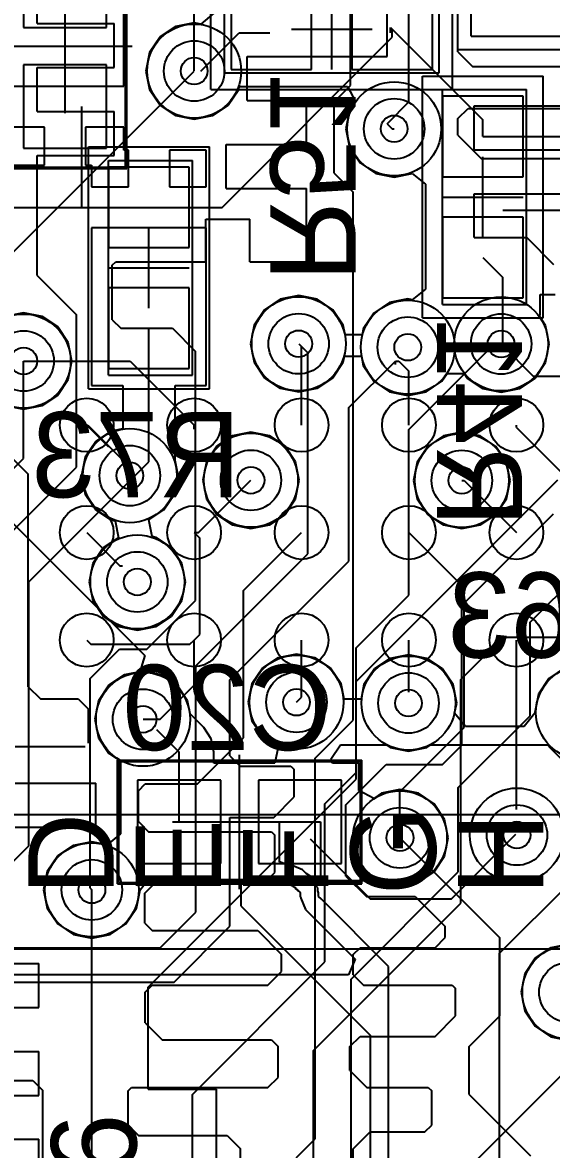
# Model space of a CAD drawing. Extents: x 28 to 300, y 18 to 330.
# Drawn here: x 174.94 to 178.88, y 167.66 to 176.05 of the extents above; entities that cross this region are included whole.
import ezdxf

# ---------------------------------------------------------------- set-up
doc = ezdxf.new("R2010")
doc.units = 0
for name, color, linetype in [('BOTTOMLAYER', 5, 'CONTINUOUS'), ('BOTTOMOVERLAY', 54, 'CONTINUOUS'), ('BOTTOMPASTE', 16, 'CONTINUOUS'), ('BOTTOMSOLDER', 6, 'CONTINUOUS'), ('DRILLDRAWING', 1, 'CONTINUOUS'), ('INTERNALPLANE1', 76, 'CONTINUOUS'), ('INTERNALPLANE6', 136, 'CONTINUOUS'), ('MECHANICAL14', 56, 'CONTINUOUS'), ('MECHANICAL15', 56, 'CONTINUOUS'), ('MECHANICAL16', 56, 'CONTINUOUS'), ('MIDLAYER1', 16, 'CONTINUOUS'), ('MIDLAYER3', 90, 'CONTINUOUS'), ('MULTILAYER', 9, 'CONTINUOUS'), ('TOPLAYER', 1, 'CONTINUOUS'), ('TOPOVERLAY', 2, 'CONTINUOUS'), ('TOPPASTE', 8, 'CONTINUOUS'), ('TOPSOLDER', 216, 'CONTINUOUS'), ('VIAHOLELAYER', 16, 'CONTINUOUS')]:
    doc.layers.add(name, color=color, linetype=linetype)

msp = doc.modelspace()

# ---------------------------------------------------------------- linework, layer by layer
at = {"layer": 'BOTTOMLAYER'}
for p, q in [((174.9446, 176.6302), (174.9446, 176.0102)), ((175.5646, 176.0102), (175.5646, 176.6302)), ((176.4912, 176.2966), (176.4912, 175.6966)), ((177.0912, 175.6966), (177.0912, 176.2966)), ((177.3912, 176.2966), (177.3912, 175.6966)), ((177.9912, 175.6966), (177.9912, 176.2966)), ((175.6916, 175.8832), (175.6916, 176.2404)), ((176.3642, 176.1148), (176.266, 176.0343)), ((174.9446, 176.0102), (175.5646, 176.0102)), ((176.0793, 176.0168), (175.9628, 175.939)), ((176.2166, 176.0441), (176.0793, 176.0168)), ((176.266, 176.0343), (176.2166, 176.0441)), ((175.9628, 175.939), (175.885, 175.8225)), ((176.2674, 175.6852), (176.5524, 175.9702)), ((176.424, 174.6702), (177.6912, 175.9374)), ((176.5524, 175.9702), (176.7796, 175.9702)), ((177.6796, 176.0082), (177.6912, 175.9966)), ((177.6796, 175.9966), (177.6796, 176.0082)), ((177.6796, 175.9702), (177.6796, 175.9966)), ((177.6912, 175.9374), (177.6912, 175.9966)), ((177.6912, 175.9966), (178.3664, 175.3214)), ((177.6912, 175.9966), (177.8995, 175.7883)), ((175.6916, 175.8572), (175.6916, 175.8832)), ((175.6916, 175.8832), (175.6916, 175.8832)), ((175.6916, 175.5726), (175.6916, 175.8572)), ((175.6916, 175.8572), (175.6916, 175.8572)), ((175.6916, 175.8572), (175.6916, 175.8572)), ((175.6916, 175.8572), (175.6916, 175.8572)), ((175.885, 175.8225), (175.8577, 175.6852)), ((175.5646, 175.7302), (174.9446, 175.7302)), ((174.9446, 175.7302), (174.9446, 175.1102)), ((175.5646, 175.1102), (175.5646, 175.7302)), ((175.8577, 175.6852), (175.885, 175.5479)), ((176.4912, 175.6966), (177.0912, 175.6966)), ((177.3912, 175.6966), (177.9912, 175.6966)), ((174.8289, 175.5726), (175.6916, 175.5726)), ((175.885, 175.5479), (175.9628, 175.4314)), ((176.4704, 175.4314), (176.5482, 175.5479)), ((176.5482, 175.5479), (176.5525, 175.5696)), ((176.5525, 175.5696), (177.2182, 175.5696)), ((177.2182, 175.5696), (177.2182, 175.5696)), ((177.2182, 175.5696), (177.2182, 175.5696)), ((177.2182, 175.5696), (177.2182, 175.5696)), ((177.2182, 175.5696), (177.2642, 175.5696)), ((177.2642, 175.5696), (177.2642, 175.5696)), ((177.2642, 175.5696), (177.3582, 175.5696)), ((177.3582, 175.5696), (177.4181, 175.4576)), ((175.9628, 175.4314), (176.0793, 175.3536)), ((176.3539, 175.3536), (176.4704, 175.4314)), ((177.4181, 175.4576), (177.3744, 175.3923)), ((178.6664, 175.4969), (178.0664, 175.4969)), ((178.0664, 175.4969), (178.0664, 174.8969)), ((178.6664, 174.8969), (178.6664, 175.4969)), ((175.3796, 174.6704), (175.3796, 175.4202)), ((176.0793, 175.3536), (176.2166, 175.3263)), ((176.2166, 175.3263), (176.3539, 175.3536)), ((177.3744, 175.3923), (177.3471, 175.2549)), ((175.1022, 175.2678), (174.8176, 175.2678)), ((175.1022, 174.9832), (175.1022, 175.2678)), ((175.6916, 175.2678), (175.407, 175.2678)), ((175.407, 175.2678), (175.407, 174.9832)), ((175.6916, 175.0972), (175.6916, 175.2678)), ((177.3471, 175.2549), (177.3744, 175.1176)), ((178.3664, 175.1969), (178.3664, 175.3214)), ((178.3664, 175.1969), (179.1792, 175.1969)), ((174.9446, 175.1102), (175.5646, 175.1102)), ((175.7272, 175.0972), (175.6916, 175.0972)), ((175.7272, 174.8226), (175.7272, 175.0972)), ((176.3066, 175.0972), (176.032, 175.0972)), ((176.032, 175.0972), (176.032, 174.8226)), ((176.3066, 174.8226), (176.3066, 175.0972)), ((177.3744, 175.1176), (177.4522, 175.0011)), ((174.8176, 174.9832), (175.1022, 174.9832)), ((175.407, 174.9832), (175.4526, 174.9832)), ((175.4526, 174.9832), (175.4526, 174.8226)), ((176.1796, 174.9702), (175.5796, 174.9702)), ((175.5796, 174.9702), (175.5796, 174.3702)), ((176.1796, 174.3702), (176.1796, 174.9702)), ((177.4522, 175.0011), (177.5687, 174.9233)), ((177.5687, 174.9233), (177.706, 174.896)), ((177.706, 174.896), (177.8412, 174.9229)), ((177.8412, 174.9229), (177.9394, 174.8424)), ((177.9394, 174.8424), (177.9394, 174.8137)), ((178.0664, 174.8969), (178.6664, 174.8969)), ((175.4526, 174.8226), (175.7272, 174.8226)), ((176.032, 174.8226), (176.3066, 174.8226)), ((177.9394, 174.8137), (177.9394, 174.8137)), ((177.9394, 174.8137), (177.9394, 174.8137)), ((177.9394, 174.8137), (177.9394, 174.7699)), ((177.9394, 174.7699), (177.9394, 174.7239)), ((173.1178, 174.6702), (175.3794, 174.6702)), ((175.3784, 174.6692), (175.3794, 174.6702)), ((175.3794, 174.6702), (175.3796, 174.6704)), ((175.3794, 174.6702), (175.8796, 174.6702)), ((175.8796, 174.6702), (176.424, 174.6702)), ((177.9394, 174.7239), (177.9394, 174.7239)), ((177.9394, 174.7239), (177.9394, 174.7239)), ((177.9394, 174.7239), (177.9394, 174.7239)), ((177.9394, 174.7239), (177.9394, 174.7239)), ((177.9394, 174.7239), (177.9394, 174.7239)), ((177.9394, 174.7239), (177.9394, 174.0621)), ((178.6664, 174.5969), (178.0664, 174.5969)), ((178.0664, 174.5969), (178.0664, 173.9969)), ((178.6664, 173.9969), (178.6664, 174.5969)), ((176.3066, 174.5178), (175.4526, 174.5178)), ((175.4526, 174.5178), (175.4526, 174.287)), ((176.3066, 174.287), (176.3066, 174.5178)), ((175.5796, 174.3702), (176.1796, 174.3702)), ((175.4526, 174.287), (175.4526, 174.287)), ((175.4526, 174.287), (175.4526, 174.287)), ((175.4526, 174.287), (175.4526, 174.2432)), ((176.3066, 174.2432), (176.3066, 174.287)), ((176.3066, 174.287), (176.3066, 174.287)), ((176.3066, 174.287), (176.3066, 174.287)), ((176.3066, 174.287), (176.3066, 174.287)), ((176.3066, 174.287), (176.3066, 174.287)), ((176.3066, 174.287), (176.3066, 174.287)), ((178.3664, 174.2969), (178.5153, 174.148)), ((175.4526, 174.2432), (175.4526, 174.1972)), ((175.4526, 174.1972), (175.4526, 174.1972)), ((175.4526, 174.1972), (175.4526, 174.1972)), ((175.4526, 174.1972), (175.4526, 174.1972)), ((175.4526, 174.1972), (175.4526, 174.1972)), ((175.4526, 174.1972), (175.4526, 174.1972)), ((175.4526, 174.1972), (175.4526, 173.3432)), ((176.3066, 174.2202), (176.3066, 174.2432)), ((176.3066, 174.2432), (176.3066, 174.2432)), ((176.3066, 174.2031), (176.3066, 174.2202)), ((176.3066, 174.1972), (176.3066, 174.2031)), ((176.3066, 174.1534), (176.3066, 174.1972)), ((176.3066, 173.3432), (176.3066, 174.1534)), ((176.3066, 174.1534), (176.3066, 174.1534)), ((176.3066, 174.1534), (176.3066, 174.1534)), ((176.3066, 174.1534), (176.3066, 174.1534)), ((178.5153, 173.6659), (178.5153, 174.148)), ((176.1796, 174.0702), (175.5796, 174.0702)), ((175.5796, 174.0702), (175.5796, 173.4702)), ((176.1796, 173.4702), (176.1796, 174.0702)), ((176.9948, 174.0136), (176.8575, 173.9863)), ((177.1322, 173.9863), (176.9948, 174.0136)), ((177.9394, 174.0621), (177.8412, 173.9815)), ((178.0664, 173.9969), (178.6664, 173.9969)), ((178.7934, 173.8699), (178.7934, 174.0223)), ((178.7934, 174.0223), (178.9046, 174.0223)), ((176.8575, 173.9863), (176.741, 173.9085)), ((177.2486, 173.9085), (177.1322, 173.9863)), ((177.6703, 173.9609), (177.5538, 173.8831)), ((177.8076, 173.9882), (177.6703, 173.9609)), ((177.8412, 173.9815), (177.8076, 173.9882)), ((174.9466, 173.8851), (174.8093, 173.8578)), ((175.0839, 173.8578), (174.9466, 173.8851)), ((175.2004, 173.78), (175.0839, 173.8578)), ((176.741, 173.9085), (176.6632, 173.7921)), ((177.3264, 173.7921), (177.2486, 173.9085)), ((177.5538, 173.8831), (177.476, 173.7667)), ((178.788, 173.8597), (178.7934, 173.8699)), ((178.8342, 173.7905), (178.788, 173.8597)), ((178.7934, 173.8699), (178.7934, 173.8699)), ((178.7934, 173.8699), (178.7934, 173.8699)), ((175.2782, 173.6635), (175.2004, 173.78)), ((175.8796, 172.7762), (175.8796, 173.7702)), ((176.6632, 173.7921), (176.6359, 173.6547)), ((177.3402, 173.7224), (177.3264, 173.7921)), ((177.476, 173.7667), (177.4672, 173.7224)), ((178.8615, 173.6532), (178.8342, 173.7905)), ((175.3055, 173.5262), (175.2782, 173.6635)), ((177.4672, 173.7224), (177.3402, 173.7224)), ((176.6359, 173.6547), (176.6632, 173.5174)), ((178.8342, 173.5159), (178.8615, 173.6532)), ((175.2782, 173.3889), (175.3055, 173.5262)), ((176.6632, 173.5174), (176.741, 173.4009)), ((177.2486, 173.4009), (177.3264, 173.5174)), ((177.3264, 173.5174), (177.3352, 173.5616)), ((177.3352, 173.5616), (177.4622, 173.5616)), ((177.4622, 173.5616), (177.476, 173.492)), ((177.476, 173.492), (177.5538, 173.3755)), ((178.7564, 173.3994), (178.8342, 173.5159)), ((175.5796, 173.4702), (176.1796, 173.4702)), ((178.0614, 173.3755), (178.0996, 173.4327)), ((178.0996, 173.4327), (178.2266, 173.4327)), ((178.2266, 173.4327), (178.2488, 173.3994)), ((175.2004, 173.2724), (175.2782, 173.3889)), ((175.4526, 173.3432), (175.6854, 173.3432)), ((175.6854, 173.3432), (175.6854, 173.0215)), ((176.0738, 172.7858), (176.0738, 173.3432)), ((176.0738, 173.3432), (176.3066, 173.3432)), ((176.741, 173.4009), (176.8575, 173.3231)), ((177.1322, 173.3231), (177.2486, 173.4009)), ((177.5538, 173.3755), (177.6703, 173.2977)), ((177.945, 173.2977), (178.0614, 173.3755)), ((178.2488, 173.3994), (178.3653, 173.3216)), ((178.6399, 173.3216), (178.7564, 173.3994)), ((175.0839, 173.1946), (175.2004, 173.2724)), ((176.8575, 173.3231), (176.9948, 173.2958)), ((176.9948, 173.2958), (177.1322, 173.3231)), ((177.6703, 173.2977), (177.8076, 173.2704)), ((177.8076, 173.2704), (177.945, 173.2977)), ((178.3653, 173.3216), (178.5026, 173.2943)), ((178.5026, 173.2943), (178.6399, 173.3216)), ((174.8093, 173.1946), (174.9466, 173.1673)), ((174.9466, 173.1673), (175.0839, 173.1946)), ((175.6, 173.0045), (175.4836, 172.9267)), ((175.6854, 173.0215), (175.6, 173.0045)), ((176.6392, 172.9976), (176.5019, 172.9703)), ((176.7766, 172.9703), (176.6392, 172.9976)), ((178.2099, 172.9961), (178.0726, 172.9688)), ((178.3472, 172.9688), (178.2099, 172.9961)), ((175.4836, 172.9267), (175.4058, 172.8103)), ((176.5019, 172.9703), (176.3854, 172.8925)), ((176.893, 172.8925), (176.7766, 172.9703)), ((178.0726, 172.9688), (177.9561, 172.891)), ((178.4637, 172.891), (178.3472, 172.9688)), ((176.3854, 172.8925), (176.3076, 172.7761)), ((176.9708, 172.7761), (176.893, 172.8925)), ((177.9561, 172.891), (177.8783, 172.7745)), ((178.5415, 172.7745), (178.4637, 172.891)), ((175.4058, 172.8103), (175.3785, 172.6729)), ((175.7594, 172.656), (175.8796, 172.7762)), ((176.0963, 172.6729), (176.0738, 172.7858)), ((176.3076, 172.7761), (176.2803, 172.6387)), ((176.9981, 172.6387), (176.9708, 172.7761)), ((177.8783, 172.7745), (177.851, 172.6372)), ((178.5688, 172.6372), (178.5415, 172.7745)), ((175.3785, 172.6729), (175.4058, 172.5356)), ((175.7374, 172.6729), (175.7425, 172.6729)), ((175.7425, 172.6729), (175.7594, 172.656)), ((176.069, 172.5356), (176.0963, 172.6729)), ((176.2803, 172.6387), (176.3076, 172.5014)), ((176.9708, 172.5014), (176.9981, 172.6387)), ((177.851, 172.6372), (177.8783, 172.4999)), ((178.5415, 172.4999), (178.5688, 172.6372)), ((175.4058, 172.5356), (175.4836, 172.4192)), ((175.9912, 172.4192), (176.069, 172.5356)), ((176.3076, 172.5014), (176.3854, 172.3849)), ((176.893, 172.3849), (176.9708, 172.5014)), ((177.8783, 172.4999), (177.9561, 172.3834)), ((178.4637, 172.3834), (178.5415, 172.4999)), ((175.4836, 172.4192), (175.6, 172.3414)), ((175.878, 172.3435), (175.9912, 172.4192)), ((174.7994, 172.3856), (175.5047, 171.6803)), ((175.6, 172.3414), (175.6281, 172.3358)), ((175.6281, 172.3358), (175.6528, 172.2112)), ((175.9027, 172.2189), (175.878, 172.3435)), ((176.3854, 172.3849), (176.5019, 172.3071)), ((176.7766, 172.3071), (176.893, 172.3849)), ((177.9561, 172.3834), (178.0726, 172.3056)), ((178.3472, 172.3056), (178.4637, 172.3834)), ((176.5019, 172.3071), (176.6392, 172.2798)), ((176.6392, 172.2798), (176.7766, 172.3071)), ((178.0726, 172.3056), (178.2099, 172.2783)), ((178.2099, 172.2783), (178.3472, 172.3056)), ((175.6528, 172.2112), (175.5396, 172.1356)), ((175.9307, 172.2134), (175.9027, 172.2189)), ((176.0472, 172.1356), (175.9307, 172.2134)), ((175.5396, 172.1356), (175.4618, 172.0191)), ((176.125, 172.0191), (176.0472, 172.1356)), ((175.4618, 172.0191), (175.4345, 171.8818)), ((176.1523, 171.8818), (176.125, 172.0191)), ((175.4345, 171.8818), (175.4618, 171.7445)), ((176.125, 171.7445), (176.1523, 171.8818)), ((175.4618, 171.7445), (175.5396, 171.628)), ((176.0472, 171.628), (176.125, 171.7445)), ((175.5047, 171.6803), (175.5396, 171.628)), ((175.5396, 171.628), (175.5919, 171.5931)), ((175.5396, 171.628), (175.6561, 171.5502)), ((175.5919, 171.5931), (175.8499, 171.3351)), ((175.9307, 171.5502), (176.0472, 171.628)), ((175.6561, 171.5502), (175.7934, 171.5229)), ((175.7934, 171.5229), (175.9307, 171.5502)), ((175.8499, 171.3351), (175.813, 171.2136)), ((176.8413, 171.3178), (176.7248, 171.24)), ((176.9786, 171.3451), (176.8413, 171.3178)), ((177.1159, 171.3178), (176.9786, 171.3451)), ((177.2324, 171.24), (177.1159, 171.3178)), ((177.6754, 171.3117), (177.5589, 171.2339)), ((177.8127, 171.339), (177.6754, 171.3117)), ((177.95, 171.3117), (177.8127, 171.339)), ((178.0665, 171.2339), (177.95, 171.3117)), ((176.7248, 171.24), (176.647, 171.1235)), ((177.3102, 171.1235), (177.2324, 171.24)), ((177.5589, 171.2339), (177.4811, 171.1174)), ((178.1443, 171.1174), (178.0665, 171.2339)), ((178.9749, 171.2416), (178.8584, 171.1638)), ((175.6983, 171.1908), (175.5818, 171.113)), ((175.6983, 171.1908), (175.5818, 171.113)), ((175.8356, 171.2181), (175.6983, 171.1908)), ((175.813, 171.2136), (175.6983, 171.1908)), ((175.9729, 171.1908), (175.8356, 171.2181)), ((176.0894, 171.113), (175.9729, 171.1908)), ((178.8584, 171.1638), (178.7806, 171.0473)), ((175.5818, 171.113), (175.504, 170.9965)), ((175.5818, 171.113), (175.504, 170.9965)), ((176.1672, 170.9965), (176.0894, 171.113)), ((176.647, 171.1235), (176.6197, 170.9862)), ((177.3328, 171.01), (177.3102, 171.1235)), ((177.4811, 171.1174), (177.4598, 171.01)), ((178.1716, 170.9801), (178.1443, 171.1174)), ((175.504, 170.9965), (175.4767, 170.8592)), ((175.504, 170.9965), (175.4767, 170.8592)), ((176.1864, 170.9001), (176.1672, 170.9965)), ((176.6197, 170.9862), (176.647, 170.8489)), ((177.4598, 171.01), (177.3328, 171.01)), ((178.1564, 170.9037), (178.1716, 170.9801)), ((178.7806, 171.0473), (178.7533, 170.91)), ((176.2877, 170.7987), (176.1864, 170.9001)), ((178.237, 170.8056), (178.1564, 170.9037)), ((178.7546, 170.9037), (178.674, 170.8056)), ((178.7533, 170.91), (178.7546, 170.9037)), ((175.4767, 170.8592), (175.504, 170.7219)), ((175.4767, 170.8592), (175.504, 170.7219)), ((176.647, 170.8489), (176.7248, 170.7324)), ((175.9372, 170.783), (176.1046, 170.6156)), ((176.3439, 170.7147), (176.2877, 170.7987)), ((176.2877, 170.7987), (176.2877, 170.7987)), ((176.2877, 170.7987), (176.2877, 170.7987)), ((176.2877, 170.7987), (176.2877, 170.7987)), ((176.2877, 170.7987), (176.2877, 170.7987)), ((176.2877, 170.7987), (176.2877, 170.7987)), ((176.7248, 170.7324), (176.8413, 170.6546)), ((178.674, 170.8056), (178.237, 170.8056)), ((175.504, 170.7219), (175.5818, 170.6054)), ((175.504, 170.7219), (175.5818, 170.6054)), ((176.3636, 170.6156), (176.3439, 170.7147)), ((176.8413, 170.6546), (176.8169, 170.5322)), ((177.2348, 170.5625), (177.3053, 170.6681)), ((177.3053, 170.6681), (177.6461, 170.6681)), ((177.6461, 170.6681), (177.6754, 170.6485)), ((177.6754, 170.6485), (177.8127, 170.6212)), ((177.8127, 170.6212), (177.95, 170.6485)), ((177.95, 170.6485), (177.9793, 170.6681)), ((177.9793, 170.6681), (178.8473, 170.6681)), ((178.8473, 170.6681), (178.8569, 170.6585)), ((178.8569, 170.6585), (178.8584, 170.6562)), ((178.8584, 170.6562), (178.8607, 170.6547)), ((178.8607, 170.6547), (179.1248, 170.3906)), ((175.5818, 170.6054), (175.6716, 170.5454)), ((175.5818, 170.6054), (175.6716, 170.5454)), ((176.1046, 170.0952), (176.1046, 170.6156)), ((176.3636, 170.5322), (176.3636, 170.6156)), ((177.2473, 170.5322), (177.2348, 170.5625)), ((175.6716, 170.5454), (175.6676, 170.5322)), ((175.6716, 170.5454), (175.6676, 170.5322)), ((175.6676, 170.5322), (175.6676, 170.5322)), ((175.6676, 170.5322), (175.6676, 170.5322)), ((175.6676, 170.5322), (175.6676, 170.0058)), ((175.6676, 170.5322), (175.6676, 170.5322)), ((175.6676, 170.5322), (175.6676, 170.5322)), ((175.6676, 170.5322), (175.6676, 170.0058)), ((176.4778, 170.5322), (176.3636, 170.5322)), ((176.5416, 170.5322), (176.4778, 170.5322)), ((176.4778, 170.5322), (176.4778, 170.5322)), ((176.4778, 170.5322), (176.4778, 170.5322)), ((176.5546, 170.5322), (176.5416, 170.5322)), ((176.5676, 170.5322), (176.5546, 170.5322)), ((176.6314, 170.5322), (176.5676, 170.5322)), ((176.8169, 170.5322), (176.6314, 170.5322)), ((176.6314, 170.5322), (176.6314, 170.5322)), ((176.6314, 170.5322), (176.6314, 170.5322)), ((176.6314, 170.5322), (176.6314, 170.5322)), ((176.6314, 170.5322), (176.6314, 170.5322)), ((177.4416, 170.5322), (177.2473, 170.5322)), ((177.4416, 170.3293), (177.4416, 170.5322)), ((175.7946, 170.4052), (175.7946, 169.7852)), ((176.4146, 170.4052), (175.7946, 170.4052)), ((176.4146, 169.7852), (176.4146, 170.4052)), ((176.6946, 170.4052), (176.6946, 169.7852)), ((177.3146, 170.4052), (176.6946, 170.4052)), ((177.3146, 169.7852), (177.3146, 170.4052)), ((177.5536, 170.2695), (177.4416, 170.3293)), ((177.6119, 170.3084), (177.5536, 170.2695)), ((177.7492, 170.3357), (177.6119, 170.3084)), ((177.8865, 170.3084), (177.7492, 170.3357)), ((178.003, 170.2306), (177.8865, 170.3084)), ((178.0808, 170.1141), (178.003, 170.2306)), ((176.8522, 169.7957), (176.8522, 170.0955)), ((176.8522, 170.0955), (177.157, 170.0955)), ((177.157, 170.0955), (177.157, 169.6582)), ((178.1081, 169.9768), (178.0808, 170.1141)), ((175.6676, 170.0058), (175.5694, 169.9253)), ((175.6676, 170.0058), (175.5694, 169.9253)), ((177.0802, 169.9702), (177.5272, 169.5232)), ((178.0808, 169.8395), (178.1081, 169.9768)), ((178.1318, 169.5232), (178.6131, 170.0045)), ((175.3173, 169.9208), (175.2008, 169.843)), ((175.3173, 169.9208), (175.2008, 169.843)), ((175.4546, 169.9481), (175.3173, 169.9208)), ((175.4546, 169.9481), (175.3173, 169.9208)), ((175.5694, 169.9253), (175.4546, 169.9481)), ((175.5694, 169.9253), (175.4546, 169.9481)), ((175.2008, 169.843), (175.123, 169.7265)), ((175.2008, 169.843), (175.123, 169.7265)), ((178.003, 169.723), (178.0808, 169.8395)), ((175.123, 169.7265), (175.0957, 169.5892)), ((175.123, 169.7265), (175.0957, 169.5892)), ((175.7946, 169.7852), (176.4146, 169.7852)), ((176.6946, 169.7852), (177.3146, 169.7852)), ((176.8594, 169.7957), (176.8522, 169.7957)), ((176.8847, 169.7853), (176.8594, 169.7957)), ((176.912, 169.7853), (176.8847, 169.7853)), ((177.0227, 169.7394), (176.912, 169.7853)), ((177.0511, 169.711), (177.0227, 169.7394)), ((177.8865, 169.6452), (178.003, 169.723)), ((175.8135, 169.5892), (175.8701, 169.6582)), ((175.8135, 169.5892), (175.8701, 169.6582)), ((175.8701, 169.6582), (176.5416, 169.6582)), ((175.8701, 169.6582), (176.5416, 169.6582)), ((176.5416, 169.6582), (176.5416, 169.6582)), ((176.5416, 169.6582), (176.5416, 169.6582)), ((176.5416, 169.6582), (176.563, 169.6368)), ((176.5416, 169.6582), (176.5416, 169.6582)), ((176.5416, 169.6582), (176.5676, 169.6582)), ((176.563, 169.6368), (176.563, 169.4712)), ((176.5676, 169.6582), (176.6314, 169.6582)), ((176.6314, 169.6582), (176.6314, 169.6582)), ((176.6314, 169.6582), (176.6314, 169.6582)), ((176.6314, 169.6582), (176.6314, 169.6582)), ((176.6314, 169.6582), (176.6314, 169.6582)), ((176.6314, 169.6582), (176.6314, 169.6582)), ((176.6314, 169.6582), (176.6314, 169.6582)), ((176.6314, 169.6582), (176.6314, 169.6582)), ((176.6314, 169.6582), (176.8595, 169.6582)), ((176.8595, 169.6582), (176.8847, 169.6478)), ((176.8847, 169.6478), (176.8847, 169.6478)), ((176.8847, 169.6478), (176.9449, 169.6228)), ((177.0845, 169.6887), (177.0511, 169.711)), ((177.1049, 169.6582), (177.0845, 169.6887)), ((177.1399, 169.6582), (177.1049, 169.6582)), ((177.1243, 169.629), (177.1399, 169.6582)), ((177.157, 169.6582), (177.4416, 169.6582)), ((177.4416, 169.6582), (177.4416, 169.6582)), ((177.4416, 169.6582), (177.5924, 169.6582)), ((177.5924, 169.6582), (177.6119, 169.6452)), ((177.6119, 169.6452), (177.7492, 169.6179)), ((177.7492, 169.6179), (177.8865, 169.6452)), ((175.0957, 169.5892), (175.123, 169.4519)), ((175.0957, 169.5892), (175.123, 169.4519)), ((175.7862, 169.4519), (175.8135, 169.5892)), ((175.7862, 169.4519), (175.8135, 169.5892)), ((176.9449, 169.6228), (176.9539, 169.6138)), ((176.9539, 169.6138), (176.9669, 169.6084)), ((176.9669, 169.6084), (176.9747, 169.5967)), ((176.9747, 169.5967), (176.9854, 169.5896)), ((176.9854, 169.5896), (176.9906, 169.5818)), ((176.9906, 169.5818), (177.0015, 169.5745)), ((177.0015, 169.5745), (177.003, 169.5722)), ((177.003, 169.5722), (177.0052, 169.567)), ((177.0052, 169.567), (177.0052, 169.5409)), ((177.1271, 169.6152), (177.1243, 169.629)), ((177.137, 169.6052), (177.1271, 169.6152)), ((177.137, 169.5817), (177.137, 169.6052)), ((177.1426, 169.5682), (177.137, 169.5817)), ((177.1426, 169.5409), (177.1426, 169.5682)), ((176.563, 169.4712), (177.5269, 168.5073)), ((177.0052, 169.5409), (177.0052, 169.5409)), ((177.0052, 169.5409), (177.01, 169.5291)), ((177.01, 169.5291), (177.01, 169.5291)), ((177.01, 169.5291), (177.0104, 169.5281)), ((177.0104, 169.5281), (177.0454, 169.4437)), ((177.162, 169.5215), (177.1426, 169.5409)), ((177.1426, 169.5409), (177.1426, 169.5409)), ((177.6644, 169.0191), (177.162, 169.5215)), ((177.5272, 169.5232), (178.1318, 169.5232)), ((175.123, 169.4519), (175.2008, 169.3354)), ((175.123, 169.4519), (175.2008, 169.3354)), ((175.7084, 169.3354), (175.7862, 169.4519)), ((175.7084, 169.3354), (175.7862, 169.4519)), ((177.0454, 169.4437), (177.0648, 169.4243)), ((177.0648, 169.4243), (177.0648, 169.4243)), ((177.0648, 169.4243), (177.4152, 169.0739)), ((175.2008, 169.3354), (175.3173, 169.2576)), ((175.2008, 169.3354), (175.3173, 169.2576)), ((175.5919, 169.2576), (175.7084, 169.3354)), ((175.5919, 169.2576), (175.7084, 169.3354)), ((175.3173, 169.2576), (175.4546, 169.2303)), ((175.3173, 169.2576), (175.4546, 169.2303)), ((175.4546, 169.2303), (175.5919, 169.2576)), ((175.4546, 169.2303), (175.5919, 169.2576)), ((178.8733, 169.1588), (178.7568, 169.081)), ((179.0106, 169.1861), (178.8733, 169.1588)), ((177.4152, 169.0739), (177.3666, 168.9566)), ((178.7568, 169.081), (178.679, 168.9645)), ((177.6644, 168.5073), (177.6644, 169.0191)), ((178.679, 168.9645), (178.6517, 168.8272)), ((177.3666, 168.9566), (171.2847, 168.9566)), ((178.6517, 168.8272), (178.679, 168.6899)), ((178.679, 168.6899), (178.7568, 168.5734)), ((178.7568, 168.5734), (178.8733, 168.4956)), ((177.5269, 168.5073), (177.5269, 166.7976)), ((177.6644, 166.8249), (177.6644, 168.5073)), ((177.6644, 168.5073), (177.6644, 168.5073)), ((177.6644, 168.5073), (177.6644, 168.5073)), ((178.8733, 168.4956), (179.0106, 168.4683))]:
    msp.add_line(p, q, dxfattribs=at)
for centre in [(176.2166, 175.6852), (177.706, 175.2549), (176.9948, 173.6547), (177.8076, 173.6293), (178.5026, 173.6532), (174.9466, 173.5262), (175.7374, 172.6729), (176.6392, 172.6387), (178.2099, 172.6372), (175.7934, 171.8818), (176.9786, 170.9862), (177.8127, 170.9801), (175.8356, 170.8592), (178.6204, 169.9971), (177.7492, 169.9768), (175.4546, 169.5892), (179.0106, 168.8272)]:
    msp.add_circle(centre, 0.225, dxfattribs=at)
at = {"layer": 'BOTTOMPASTE'}
for p, q in [((174.9446, 176.6302), (174.9446, 176.0102)), ((175.5646, 176.0102), (175.5646, 176.6302)), ((176.4912, 176.2966), (176.4912, 175.6966)), ((177.0912, 175.6966), (177.0912, 176.2966)), ((177.3912, 176.2966), (177.3912, 175.6966)), ((177.9912, 175.6966), (177.9912, 176.2966)), ((174.9446, 176.0102), (175.5646, 176.0102)), ((175.5646, 175.7302), (174.9446, 175.7302)), ((174.9446, 175.7302), (174.9446, 175.1102)), ((175.5646, 175.1102), (175.5646, 175.7302)), ((176.4912, 175.6966), (177.0912, 175.6966)), ((177.3912, 175.6966), (177.9912, 175.6966)), ((178.6664, 175.4969), (178.0664, 175.4969)), ((178.0664, 175.4969), (178.0664, 174.8969)), ((178.6664, 174.8969), (178.6664, 175.4969)), ((174.9446, 175.1102), (175.5646, 175.1102)), ((176.1796, 174.9702), (175.5796, 174.9702)), ((175.5796, 174.9702), (175.5796, 174.3702)), ((176.1796, 174.3702), (176.1796, 174.9702)), ((178.0664, 174.8969), (178.6664, 174.8969)), ((178.6664, 174.5969), (178.0664, 174.5969)), ((178.0664, 174.5969), (178.0664, 173.9969)), ((178.6664, 173.9969), (178.6664, 174.5969)), ((175.5796, 174.3702), (176.1796, 174.3702)), ((176.1796, 174.0702), (175.5796, 174.0702)), ((175.5796, 174.0702), (175.5796, 173.4702)), ((176.1796, 173.4702), (176.1796, 174.0702)), ((178.0664, 173.9969), (178.6664, 173.9969)), ((175.5796, 173.4702), (176.1796, 173.4702)), ((175.7946, 170.4052), (175.7946, 169.7852)), ((176.4146, 170.4052), (175.7946, 170.4052)), ((176.4146, 169.7852), (176.4146, 170.4052)), ((176.6946, 170.4052), (176.6946, 169.7852)), ((177.3146, 170.4052), (176.6946, 170.4052)), ((177.3146, 169.7852), (177.3146, 170.4052)), ((175.7946, 169.7852), (176.4146, 169.7852)), ((176.6946, 169.7852), (177.3146, 169.7852))]:
    msp.add_line(p, q, dxfattribs=at)
at = {"layer": 'BOTTOMSOLDER'}
for p, q in [((174.9446, 176.6302), (174.9446, 176.0102)), ((175.5646, 176.0102), (175.5646, 176.6302)), ((176.4912, 176.2966), (176.4912, 175.6966)), ((177.0912, 175.6966), (177.0912, 176.2966)), ((177.3912, 176.2966), (177.3912, 175.6966)), ((177.9912, 175.6966), (177.9912, 176.2966)), ((174.9446, 176.0102), (175.5646, 176.0102)), ((175.5646, 175.7302), (174.9446, 175.7302)), ((174.9446, 175.7302), (174.9446, 175.1102)), ((175.5646, 175.1102), (175.5646, 175.7302)), ((176.4912, 175.6966), (177.0912, 175.6966)), ((177.3912, 175.6966), (177.9912, 175.6966)), ((178.6664, 175.4969), (178.0664, 175.4969)), ((178.0664, 175.4969), (178.0664, 174.8969)), ((178.6664, 174.8969), (178.6664, 175.4969)), ((174.9446, 175.1102), (175.5646, 175.1102)), ((176.1796, 174.9702), (175.5796, 174.9702)), ((175.5796, 174.9702), (175.5796, 174.3702)), ((176.1796, 174.3702), (176.1796, 174.9702)), ((178.0664, 174.8969), (178.6664, 174.8969)), ((178.6664, 174.5969), (178.0664, 174.5969)), ((178.0664, 174.5969), (178.0664, 173.9969)), ((178.6664, 173.9969), (178.6664, 174.5969)), ((175.5796, 174.3702), (176.1796, 174.3702)), ((176.1796, 174.0702), (175.5796, 174.0702)), ((175.5796, 174.0702), (175.5796, 173.4702)), ((176.1796, 173.4702), (176.1796, 174.0702)), ((178.0664, 173.9969), (178.6664, 173.9969)), ((175.5796, 173.4702), (176.1796, 173.4702)), ((175.7946, 170.4052), (175.7946, 169.7852)), ((176.4146, 170.4052), (175.7946, 170.4052)), ((176.4146, 169.7852), (176.4146, 170.4052)), ((176.6946, 170.4052), (176.6946, 169.7852)), ((177.3146, 170.4052), (176.6946, 170.4052)), ((177.3146, 169.7852), (177.3146, 170.4052)), ((175.7946, 169.7852), (176.4146, 169.7852)), ((176.6946, 169.7852), (177.3146, 169.7852))]:
    msp.add_line(p, q, dxfattribs=at)
at = {"layer": 'DRILLDRAWING'}
for centre in [(176.2166, 175.6852), (177.706, 175.2549), (176.9948, 173.6547), (178.5026, 173.6532), (177.8076, 173.6293), (174.9466, 173.5262), (175.7374, 172.6729), (176.6392, 172.6387), (178.2099, 172.6372), (175.7934, 171.8818), (176.9786, 170.9862), (177.8127, 170.9801), (175.8356, 170.8592), (177.7492, 169.9768), (178.6204, 169.9971), (175.4546, 169.5892)]:
    msp.add_circle(centre, 0.1, dxfattribs=at)
at = {"layer": 'INTERNALPLANE1'}
for centre in [(176.2166, 175.6852), (176.9948, 173.6547), (178.5026, 173.6532), (177.8076, 173.6293), (174.9466, 173.5262), (175.7374, 172.6729), (176.6392, 172.6387), (177.8127, 170.9801), (179.1122, 170.91), (175.8356, 170.8592), (177.7492, 169.9768), (178.6204, 169.9971), (175.4546, 169.5892), (179.0106, 168.8272)]:
    msp.add_circle(centre, 0.35, dxfattribs=at)
at = {"layer": 'INTERNALPLANE6'}
for centre in [(176.2166, 175.6852), (177.706, 175.2549), (176.9948, 173.6547), (178.5026, 173.6532), (177.8076, 173.6293), (174.9466, 173.5262), (175.7374, 172.6729), (178.2099, 172.6372), (175.7934, 171.8818), (176.9786, 170.9862), (179.1122, 170.91), (177.7492, 169.9768), (178.6204, 169.9971), (175.4546, 169.5892), (179.0106, 168.8272)]:
    msp.add_circle(centre, 0.35, dxfattribs=at)
at = {"layer": 'MECHANICAL14'}
for p, q in [((178.2796, 175.9452), (178.2796, 177.2452)), ((175.7046, 174.9702), (175.7046, 176.7702)), ((176.4412, 175.6716), (176.4412, 176.2966)), ((178.0412, 175.6716), (178.0412, 176.2966)), ((178.2796, 175.9452), (181.0796, 175.9452)), ((176.4412, 175.6716), (178.0412, 175.6716)), ((178.0664, 173.9469), (178.0664, 175.5469)), ((178.0664, 175.5469), (178.6914, 175.5469)), ((178.6914, 173.9469), (178.6914, 175.5469)), ((175.5796, 173.4202), (175.5796, 175.0202)), ((175.5796, 175.0202), (176.2046, 175.0202)), ((176.2046, 173.4202), (176.2046, 175.0202)), ((174.8046, 174.9702), (175.7046, 174.9702)), ((178.5162, 174.6494), (179.5162, 174.6494)), ((178.0664, 173.9469), (178.6914, 173.9469)), ((175.5796, 173.4202), (176.2046, 173.4202)), ((175.6546, 170.5452), (177.4546, 170.5452)), ((175.6546, 169.6452), (175.6546, 170.5452)), ((177.4546, 169.6452), (177.4546, 170.5452)), ((172.0162, 170.1494), (186.0162, 170.1494)), ((175.6546, 169.6452), (177.4546, 169.6452))]:
    msp.add_line(p, q, dxfattribs=at)
at = {"layer": 'MECHANICAL15'}
for p, q in [((178.1796, 175.8452), (178.1796, 177.3452)), ((175.7146, 174.9602), (175.7146, 176.7802)), ((176.3412, 175.5466), (176.3412, 176.4466)), ((178.1412, 175.5466), (178.1412, 176.4466)), ((175.2546, 175.3702), (175.2546, 176.3702)), ((177.2412, 175.6966), (177.2412, 176.2966)), ((176.9412, 175.9966), (177.5412, 175.9966)), ((174.7546, 175.8702), (175.7546, 175.8702)), ((178.1796, 175.8452), (181.1796, 175.8452)), ((176.3412, 175.5466), (178.1412, 175.5466)), ((174.7946, 174.9602), (175.7146, 174.9602)), ((171.0162, 169.1494), (187.0162, 169.1494))]:
    msp.add_line(p, q, dxfattribs=at)
at = {"layer": 'MECHANICAL16'}
for p, q in [((177.9164, 175.6469), (178.8164, 175.6469)), ((177.9164, 173.8469), (177.9164, 175.6469)), ((178.8164, 173.8469), (178.8164, 175.6469)), ((175.4296, 175.1202), (176.3296, 175.1202)), ((175.4296, 173.3202), (175.4296, 175.1202)), ((176.3296, 173.3202), (176.3296, 175.1202)), ((178.3664, 174.4469), (178.3664, 175.0469)), ((178.0664, 174.7469), (178.6664, 174.7469)), ((175.8796, 173.9202), (175.8796, 174.5202)), ((175.5796, 174.2202), (176.1796, 174.2202)), ((177.9164, 173.8469), (178.8164, 173.8469)), ((175.4296, 173.3202), (176.3296, 173.3202)), ((176.5546, 169.5952), (176.5546, 170.5952)), ((175.6446, 170.5552), (177.4646, 170.5552)), ((175.6446, 169.6352), (175.6446, 170.5552)), ((177.4646, 169.6352), (177.4646, 170.5552)), ((176.0546, 170.0952), (177.0546, 170.0952)), ((175.6446, 169.6352), (177.4646, 169.6352))]:
    msp.add_line(p, q, dxfattribs=at)
at = {"layer": 'MIDLAYER1'}
for p, q in [((174.8285, 174.2971), (176.2166, 175.6852)), ((177.4225, 171.1416), (178.9239, 172.643)), ((178.2028, 171.1543), (178.5188, 171.4703)), ((178.5188, 171.4703), (179.8884, 171.4703)), ((178.2028, 169.4906), (178.2028, 171.1543)), ((177.4225, 170.4141), (177.4225, 171.1416)), ((175.8737, 168.8653), (177.4225, 170.4141)), ((177.1056, 168.3934), (178.2028, 169.4906)), ((178.1733, 167.4331), (180.0845, 169.3443)), ((175.8737, 168.1048), (175.8737, 168.8653)), ((177.1056, 160.9532), (177.1056, 168.3934)), ((175.8737, 168.1048), (176.3817, 168.1048)), ((176.3817, 167.4698), (176.3817, 168.1048))]:
    msp.add_line(p, q, dxfattribs=at)
for centre in [(176.2166, 175.6852), (177.706, 175.2549), (176.9948, 173.6547), (177.8076, 173.6293), (178.5026, 173.6532), (174.9466, 173.5262), (175.7374, 172.6729), (176.6392, 172.6387), (178.2099, 172.6372), (175.7934, 171.8818), (176.9786, 170.9862), (177.8127, 170.9801), (175.8356, 170.8592), (178.6204, 169.9971), (177.7492, 169.9768), (175.4546, 169.5892), (179.0106, 168.8272)]:
    msp.add_circle(centre, 0.225, dxfattribs=at)
at = {"layer": 'MIDLAYER3'}
for p, q in [((175.0482, 176.0385), (175.0482, 176.3655)), ((177.6543, 175.7921), (177.6543, 176.1191)), ((175.0482, 176.0385), (175.6215, 176.0385)), ((175.6215, 175.7115), (175.6215, 176.0385)), ((176.6103, 175.7921), (177.6543, 175.7921)), ((176.6103, 175.4651), (176.6103, 175.7921)), ((175.0482, 175.3845), (175.0482, 175.7115)), ((175.0482, 175.7115), (175.6215, 175.7115)), ((176.6103, 175.4651), (177.0543, 175.4651)), ((177.0543, 175.1381), (177.0543, 175.4651)), ((178.3012, 175.4257), (179.3232, 175.4257)), ((178.3012, 175.0987), (178.3012, 175.4257)), ((175.0482, 175.3845), (175.6215, 175.3845)), ((175.6215, 175.0575), (175.6215, 175.3845)), ((176.4543, 175.1381), (177.0543, 175.1381)), ((176.4543, 174.8111), (176.4543, 175.1381)), ((178.3012, 175.0987), (179.3454, 175.0987)), ((175.0482, 174.1627), (175.0482, 175.0575)), ((175.0482, 175.0575), (175.6215, 175.0575)), ((176.4543, 174.8111), (177.0543, 174.8111)), ((177.0543, 174.2652), (177.0543, 174.8111)), ((178.3012, 174.7717), (179.3454, 174.7717)), ((178.3012, 174.4447), (178.3012, 174.7717)), ((176.3037, 174.5826), (176.6307, 174.5826)), ((176.3037, 174.2652), (176.3037, 174.5826)), ((176.6307, 174.2652), (176.6307, 174.5826)), ((178.3012, 174.4447), (178.694, 174.4447)), ((178.694, 174.4447), (178.8927, 174.246)), ((175.6068, 174.2398), (175.6322, 174.2652)), ((175.6322, 174.2652), (176.3037, 174.2652)), ((176.6307, 174.2652), (177.0543, 174.2652)), ((175.0482, 174.1627), (175.3403, 173.8706)), ((175.6068, 173.8334), (175.6068, 174.2398)), ((175.3403, 172.7368), (175.3403, 173.8706)), ((175.6068, 173.8334), (175.67, 173.7702)), ((175.67, 173.7702), (176.055, 173.7702)), ((176.055, 173.7702), (176.2271, 173.5982)), ((176.2271, 171.744), (176.2271, 173.5982)), ((176.9948, 173.6547), (177.0634, 173.5861)), ((177.0634, 172.0919), (177.0634, 173.5861)), ((177.8162, 173.0156), (178.4538, 173.6532)), ((178.4538, 173.6532), (178.5026, 173.6532)), ((174.9466, 172.8003), (174.9466, 173.5262)), ((177.3682, 173.1792), (177.7152, 173.5262)), ((177.7152, 173.5008), (177.7152, 173.5262)), ((177.3682, 172.0375), (177.3682, 173.1792)), ((177.8162, 171.7837), (177.8162, 173.0156)), ((173.8213, 171.675), (174.9466, 172.8003)), ((174.0957, 171.4922), (175.3403, 172.7368)), ((174.9847, 171.8813), (175.7569, 172.6535)), ((175.7374, 172.6729), (175.7425, 172.6729)), ((175.7425, 172.6729), (175.7594, 172.656)), ((175.7569, 172.6535), (175.7594, 172.656)), ((178.2267, 171.7243), (178.8922, 172.3898)), ((178.7185, 171.5811), (179.366, 172.2286)), ((176.2293, 171.2578), (177.0634, 172.0919)), ((176.4833, 171.1526), (177.3682, 172.0375)), ((174.9847, 169.9174), (174.9847, 171.8813)), ((175.8645, 171.3814), (176.2271, 171.744)), ((177.4226, 171.3901), (177.8162, 171.7837)), ((178.2267, 170.7972), (178.2267, 171.7243)), ((178.7185, 170.8861), (178.7185, 171.5811)), ((175.4419, 171.162), (175.6613, 171.3814)), ((175.6613, 171.3814), (175.8645, 171.3814)), ((177.4226, 170.463), (177.4226, 171.3901)), ((176.2293, 169.4241), (176.2293, 171.2578)), ((175.4419, 169.6019), (175.4419, 171.162)), ((176.4833, 170.5864), (176.4833, 171.1526)), ((178.1834, 170.351), (178.7185, 170.8861)), ((177.7492, 170.3197), (178.2267, 170.7972)), ((176.4833, 170.5864), (176.5595, 170.5102)), ((176.5595, 170.5102), (176.9364, 170.5102)), ((176.9364, 170.5102), (176.9618, 170.4848)), ((176.9618, 170.2816), (176.9618, 170.4848)), ((177.1904, 170.2308), (177.4226, 170.463)), ((177.7492, 169.9768), (177.7492, 170.3197)), ((178.1834, 169.723), (178.1834, 170.351)), ((176.8094, 170.1292), (176.9618, 170.2816)), ((177.1904, 169.0533), (177.1904, 170.2308)), ((176.4833, 169.3189), (176.4833, 170.1292)), ((176.4833, 170.1292), (176.8094, 170.1292)), ((174.6273, 169.56), (174.9847, 169.9174)), ((177.3859, 168.9255), (178.1834, 169.723)), ((178.4899, 169.1173), (179.0105, 169.6379)), ((175.4419, 169.6019), (175.4546, 169.5892)), ((175.9626, 169.1574), (176.2293, 169.4241)), ((176.0678, 168.9034), (176.4833, 169.3189)), ((174.6128, 169.1574), (175.9626, 169.1574)), ((176.2039, 168.0668), (177.1904, 169.0533)), ((178.4899, 167.4601), (178.4899, 169.1173)), ((174.718, 168.9034), (176.0678, 168.9034)), ((177.3859, 165.3521), (177.3859, 168.9255)), ((174.4894, 168.1696), (175.015, 168.1696)), ((175.015, 168.1696), (175.0894, 168.0952)), ((175.0894, 167.409), (175.0894, 168.0952)), ((176.2039, 167.5739), (176.2039, 168.0668))]:
    msp.add_line(p, q, dxfattribs=at)
for centre in [(176.2166, 175.6852), (177.706, 175.2549), (176.9948, 173.6547), (177.8076, 173.6293), (178.5026, 173.6532), (174.9466, 173.5262), (175.7374, 172.6729), (176.6392, 172.6387), (178.2099, 172.6372), (175.7934, 171.8818), (176.9786, 170.9862), (177.8127, 170.9801), (175.8356, 170.8592), (178.6204, 169.9971), (177.7492, 169.9768), (175.4546, 169.5892), (179.0106, 168.8272)]:
    msp.add_circle(centre, 0.225, dxfattribs=at)
at = {"layer": 'MULTILAYER'}
for centre in [(176.2166, 175.6852), (177.706, 175.2549), (176.9948, 173.6547), (177.8076, 173.6293), (178.5026, 173.6532), (174.9466, 173.5262), (175.7374, 172.6729), (176.6392, 172.6387), (178.2099, 172.6372), (175.7934, 171.8818), (176.9786, 170.9862), (177.8127, 170.9801), (175.8356, 170.8592), (178.6204, 169.9971), (177.7492, 169.9768), (175.4546, 169.5892), (179.0106, 168.8272)]:
    msp.add_circle(centre, 0.225, dxfattribs=at)
at = {"layer": 'TOPLAYER'}
for p, q in [((177.3813, 175.5779), (177.3813, 176.6843)), ((178.1813, 175.829), (178.1813, 176.6145)), ((176.2162, 175.6856), (176.2162, 176.2494)), ((177.8162, 175.456), (177.8162, 176.2494)), ((178.1813, 175.829), (178.2905, 175.7197)), ((178.2905, 175.7197), (179.2173, 175.7197)), ((177.2595, 175.4561), (177.3813, 175.5779)), ((177.2595, 174.9247), (177.2595, 175.4561)), ((177.6606, 175.3004), (177.8162, 175.456)), ((178.1813, 175.3311), (178.2575, 175.4073)), ((178.2575, 175.4073), (179.2199, 175.4073)), ((177.6532, 175.293), (177.6606, 175.3004)), ((177.6532, 175.293), (177.6913, 175.2549)), ((177.6913, 175.2549), (177.706, 175.2549)), ((178.1813, 175.2067), (178.1813, 175.3311)), ((178.1813, 175.2067), (178.354, 175.0339)), ((178.354, 175.0339), (180.467, 175.0339)), ((177.2595, 174.9247), (177.4012, 174.783)), ((177.4012, 170.852), (177.4012, 174.783)), ((176.9948, 173.6547), (177.0162, 173.6333)), ((177.0162, 173.0494), (177.0162, 173.6333)), ((178.5026, 173.6532), (178.7413, 173.4145)), ((174.9466, 173.5262), (175.7394, 173.5262)), ((175.7394, 173.5262), (176.2162, 173.0494)), ((177.7152, 173.5262), (177.7406, 173.5262)), ((177.7406, 173.5262), (177.8162, 173.4506)), ((177.8162, 173.0494), (177.8162, 173.4506)), ((178.7413, 173.4145), (179.8511, 173.4145)), ((174.6162, 173.0494), (174.9813, 172.6843)), ((175.4162, 173.0494), (175.5744, 172.8912)), ((175.4162, 173.0494), (175.4234, 173.0494)), ((175.4234, 173.0494), (175.5816, 172.8912)), ((176.2162, 173.0178), (176.2162, 173.0494)), ((178.6162, 173.0316), (178.6162, 173.0494)), ((178.6162, 173.0316), (179.0511, 172.5967)), ((175.5744, 172.8912), (175.5816, 172.8912)), ((175.5816, 172.8912), (175.7594, 172.7134)), ((174.9813, 171.1018), (174.9813, 172.6843)), ((176.2499, 172.2494), (176.6392, 172.6387)), ((178.2099, 172.6372), (178.2284, 172.6372)), ((178.2284, 172.6372), (178.6162, 172.2494)), ((175.4162, 172.2494), (175.6634, 172.0022)), ((176.2162, 172.2494), (176.2582, 172.2074)), ((176.2162, 172.2494), (176.2499, 172.2494)), ((176.5849, 171.8181), (177.0162, 172.2494)), ((177.8162, 172.2494), (178.2099, 171.8557)), ((176.2582, 171.4914), (176.2582, 172.2074)), ((175.6634, 172.0022), (175.6832, 172.0022)), ((176.5849, 170.7221), (176.5849, 171.8181)), ((178.2099, 170.6661), (178.2099, 171.8557)), ((176.2162, 171.4494), (176.2582, 171.4914)), ((175.4162, 171.4494), (175.4476, 171.418)), ((175.4476, 171.418), (176.1848, 171.418)), ((176.1848, 171.418), (176.2162, 171.4494)), ((176.2162, 171.1128), (176.2162, 171.4494)), ((177.0162, 171.0238), (177.0162, 171.4494)), ((177.8162, 171.0618), (177.8162, 171.4494)), ((178.6162, 170.1868), (178.6162, 171.4494)), ((174.9813, 171.1018), (175.0715, 171.0116)), ((175.9626, 170.8592), (176.2162, 171.1128)), ((175.0715, 171.0116), (175.353, 171.0116)), ((175.353, 171.0116), (175.4292, 170.9354)), ((176.9786, 170.9862), (177.0162, 171.0238)), ((175.4292, 170.6814), (175.4292, 170.9354)), ((175.8356, 170.8592), (175.9626, 170.8592)), ((177.1183, 170.5691), (177.4012, 170.852)), ((174.8831, 170.656), (175.4038, 170.656)), ((176.2409, 170.3781), (176.5849, 170.7221)), ((178.0667, 170.5229), (178.2099, 170.6661)), ((177.1183, 167.7353), (177.1183, 170.5691)), ((177.3469, 170.2222), (177.6476, 170.5229)), ((177.6476, 170.5229), (178.0667, 170.5229)), ((174.8831, 170.3825), (175.4831, 170.3825)), ((175.4831, 170.0555), (175.4831, 170.3825)), ((175.801, 170.3273), (175.8518, 170.3781)), ((175.801, 170.0987), (175.801, 170.3273)), ((175.8518, 170.3781), (176.2409, 170.3781)), ((177.3469, 169.6923), (177.3469, 170.2222)), ((174.8831, 170.0555), (175.4831, 170.0555)), ((175.801, 170.0987), (175.8772, 170.0225)), ((175.8772, 170.0225), (176.7916, 170.0225)), ((176.7916, 170.0225), (176.817, 169.9971)), ((176.817, 169.7177), (176.817, 169.9971)), ((177.7492, 169.9768), (178.4934, 169.2326)), ((176.7662, 169.6669), (176.817, 169.7177)), ((175.8483, 169.5653), (175.9499, 169.6669)), ((175.9499, 169.6669), (176.7662, 169.6669)), ((177.3469, 169.6923), (177.4993, 169.5399)), ((175.4546, 166.4408), (175.4546, 169.5892)), ((175.8483, 169.3403), (175.8483, 169.5653)), ((177.4993, 169.5399), (177.8628, 169.5399)), ((177.8628, 169.5399), (178.087, 169.3157)), ((175.8483, 169.3403), (175.9026, 169.2859)), ((178.087, 169.2351), (178.087, 169.3157)), ((175.9026, 169.2859), (176.69, 169.2859)), ((176.69, 169.2859), (176.8678, 169.1081)), ((178.0108, 169.1589), (178.087, 169.2351)), ((178.4934, 168.6509), (178.4934, 169.2326)), ((177.4012, 169.1081), (177.452, 169.1589)), ((177.452, 169.1589), (178.0108, 169.1589)), ((176.8678, 168.9811), (176.8678, 169.1081)), ((177.4012, 168.9557), (177.4012, 169.1081)), ((174.3116, 169.0404), (175.0609, 169.0404)), ((175.0609, 168.7134), (175.0609, 169.0404)), ((176.7662, 168.8795), (176.8678, 168.9811)), ((175.8518, 168.8287), (175.9026, 168.8795)), ((175.9026, 168.8795), (176.7662, 168.8795)), ((177.4012, 168.9557), (177.4774, 168.8795)), ((177.4774, 168.8795), (178.1378, 168.8795)), ((178.1378, 168.8795), (178.1632, 168.8541)), ((175.8518, 168.6001), (175.8518, 168.8287)), ((178.1632, 168.6509), (178.1632, 168.8541)), ((174.3116, 168.7134), (175.0609, 168.7134)), ((178.0108, 168.4985), (178.1632, 168.6509)), ((178.2648, 168.4223), (178.4934, 168.6509)), ((175.8518, 168.6001), (175.9788, 168.4731)), ((175.9788, 168.4731), (176.7916, 168.4731)), ((176.7916, 168.4731), (176.8424, 168.4223)), ((177.3758, 168.4223), (177.452, 168.4985)), ((177.452, 168.4985), (178.0108, 168.4985)), ((174.3116, 168.3864), (175.0609, 168.3864)), ((175.0609, 168.0594), (175.0609, 168.3864)), ((176.8424, 168.1937), (176.8424, 168.4223)), ((177.3758, 168.2445), (177.3758, 168.4223)), ((178.2648, 168.0667), (178.2648, 168.4223)), ((177.3758, 168.2445), (177.5028, 168.1175)), ((176.7662, 168.1175), (176.8424, 168.1937)), ((174.3116, 168.0594), (175.0609, 168.0594)), ((175.7248, 168.0921), (175.7502, 168.1175)), ((175.7248, 167.8381), (175.7248, 168.0921)), ((175.7502, 168.1175), (176.7662, 168.1175)), ((177.5028, 168.1175), (177.96, 168.1175)), ((177.96, 168.1175), (177.9854, 168.0921)), ((177.9854, 167.8381), (177.9854, 168.0921)), ((178.2648, 168.0667), (178.722, 167.6095)), ((175.7248, 167.8381), (175.801, 167.7619)), ((177.4012, 167.6603), (177.5282, 167.7873)), ((177.5282, 167.7873), (177.9346, 167.7873)), ((177.9346, 167.7873), (177.9854, 167.8381)), ((174.3116, 167.7324), (175.0609, 167.7324)), ((175.0609, 167.4054), (175.0609, 167.7324)), ((175.801, 167.7619), (176.4614, 167.7619)), ((176.4614, 167.7619), (176.5627, 167.6606)), ((176.7913, 167.4083), (177.1183, 167.7353)), ((176.5627, 167.4063), (176.5627, 167.6606)), ((177.4012, 167.4571), (177.4012, 167.6603))]:
    msp.add_line(p, q, dxfattribs=at)
for centre, radius in [((176.2166, 175.6852), 0.225), ((177.706, 175.2549), 0.225), ((176.9948, 173.6547), 0.225), ((177.8076, 173.6293), 0.225), ((178.5026, 173.6532), 0.225), ((174.9466, 173.5262), 0.225), ((175.4162, 173.0494), 0.2), ((176.2162, 173.0494), 0.2), ((177.0162, 173.0494), 0.2), ((177.8162, 173.0494), 0.2), ((178.6162, 173.0494), 0.2), ((175.7374, 172.6729), 0.225), ((176.6392, 172.6387), 0.225), ((178.2099, 172.6372), 0.225), ((175.4162, 172.2494), 0.2), ((176.2162, 172.2494), 0.2), ((177.0162, 172.2494), 0.2), ((177.8162, 172.2494), 0.2), ((178.6162, 172.2494), 0.2), ((175.7934, 171.8818), 0.225), ((175.4162, 171.4494), 0.2), ((176.2162, 171.4494), 0.2), ((177.0162, 171.4494), 0.2), ((177.8162, 171.4494), 0.2), ((178.6162, 171.4494), 0.2), ((176.9786, 170.9862), 0.225), ((177.8127, 170.9801), 0.225), ((175.8356, 170.8592), 0.225), ((178.6204, 169.9971), 0.225), ((177.7492, 169.9768), 0.225), ((175.4546, 169.5892), 0.225), ((179.0106, 168.8272), 0.225)]:
    msp.add_circle(centre, radius, dxfattribs=at)
at = {"layer": 'TOPOVERLAY'}
msp.add_line((172.0162, 170.1494), (186.0162, 170.1494), dxfattribs=at)
at = {"layer": 'TOPPASTE'}
for centre in [(175.4162, 173.0494), (176.2162, 173.0494), (177.0162, 173.0494), (177.8162, 173.0494), (178.6162, 173.0494), (175.4162, 172.2494), (176.2162, 172.2494), (177.0162, 172.2494), (177.8162, 172.2494), (178.6162, 172.2494), (175.4162, 171.4494), (176.2162, 171.4494), (177.0162, 171.4494), (177.8162, 171.4494), (178.6162, 171.4494)]:
    msp.add_circle(centre, 0.2, dxfattribs=at)
at = {"layer": 'TOPSOLDER'}
for centre in [(175.4162, 173.0494), (176.2162, 173.0494), (177.0162, 173.0494), (177.8162, 173.0494), (178.6162, 173.0494), (175.4162, 172.2494), (176.2162, 172.2494), (177.0162, 172.2494), (177.8162, 172.2494), (178.6162, 172.2494), (175.4162, 171.4494), (176.2162, 171.4494), (177.0162, 171.4494), (177.8162, 171.4494), (178.6162, 171.4494)]:
    msp.add_circle(centre, 0.2, dxfattribs=at)
at = {"layer": 'VIAHOLELAYER'}
for centre in [(176.2166, 175.6852), (177.706, 175.2549), (176.9948, 173.6547), (178.5026, 173.6532), (177.8076, 173.6293), (174.9466, 173.5262), (175.7374, 172.6729), (176.6392, 172.6387), (178.2099, 172.6372), (175.7934, 171.8818), (176.9786, 170.9862), (177.8127, 170.9801), (175.8356, 170.8592), (177.7492, 169.9768), (178.6204, 169.9971), (175.4546, 169.5892)]:
    msp.add_circle(centre, 0.1, dxfattribs=at)

# ---------------------------------------------------------------- texts
at = {"layer": 'BOTTOMOVERLAY', "text_generation_flag": 2}
for s, rotation, p in [('R51', 270, (176.784, 174.117)), ('R41', 270, (178.0238, 172.2912)), ('R73', 360, (176.563, 172.5117)), ('R63', 360, (179.6618, 171.3179))]:
    msp.add_text(s, height=0.635, rotation=rotation, dxfattribs=at).set_placement(p)
msp.add_text('C20', height=0.635, dxfattribs=at).set_placement((177.2412, 170.6296))
at = {"layer": 'MECHANICAL14'}
for s, p in [('G', (178.0162, 169.5494)), ('D', (175.6162, 169.5494)), ('E', (176.4162, 169.5494)), ('H', (178.8162, 169.5494)), ('F', (177.2162, 169.5494))]:
    msp.add_text(s, height=0.635, rotation=90, dxfattribs=at).set_placement(p)
at = {"layer": 'TOPOVERLAY'}
msp.add_text('C116', height=0.635, rotation=90, dxfattribs=at).set_placement((175.7866, 165.8938))

doc.saveas('drawing.dxf')
